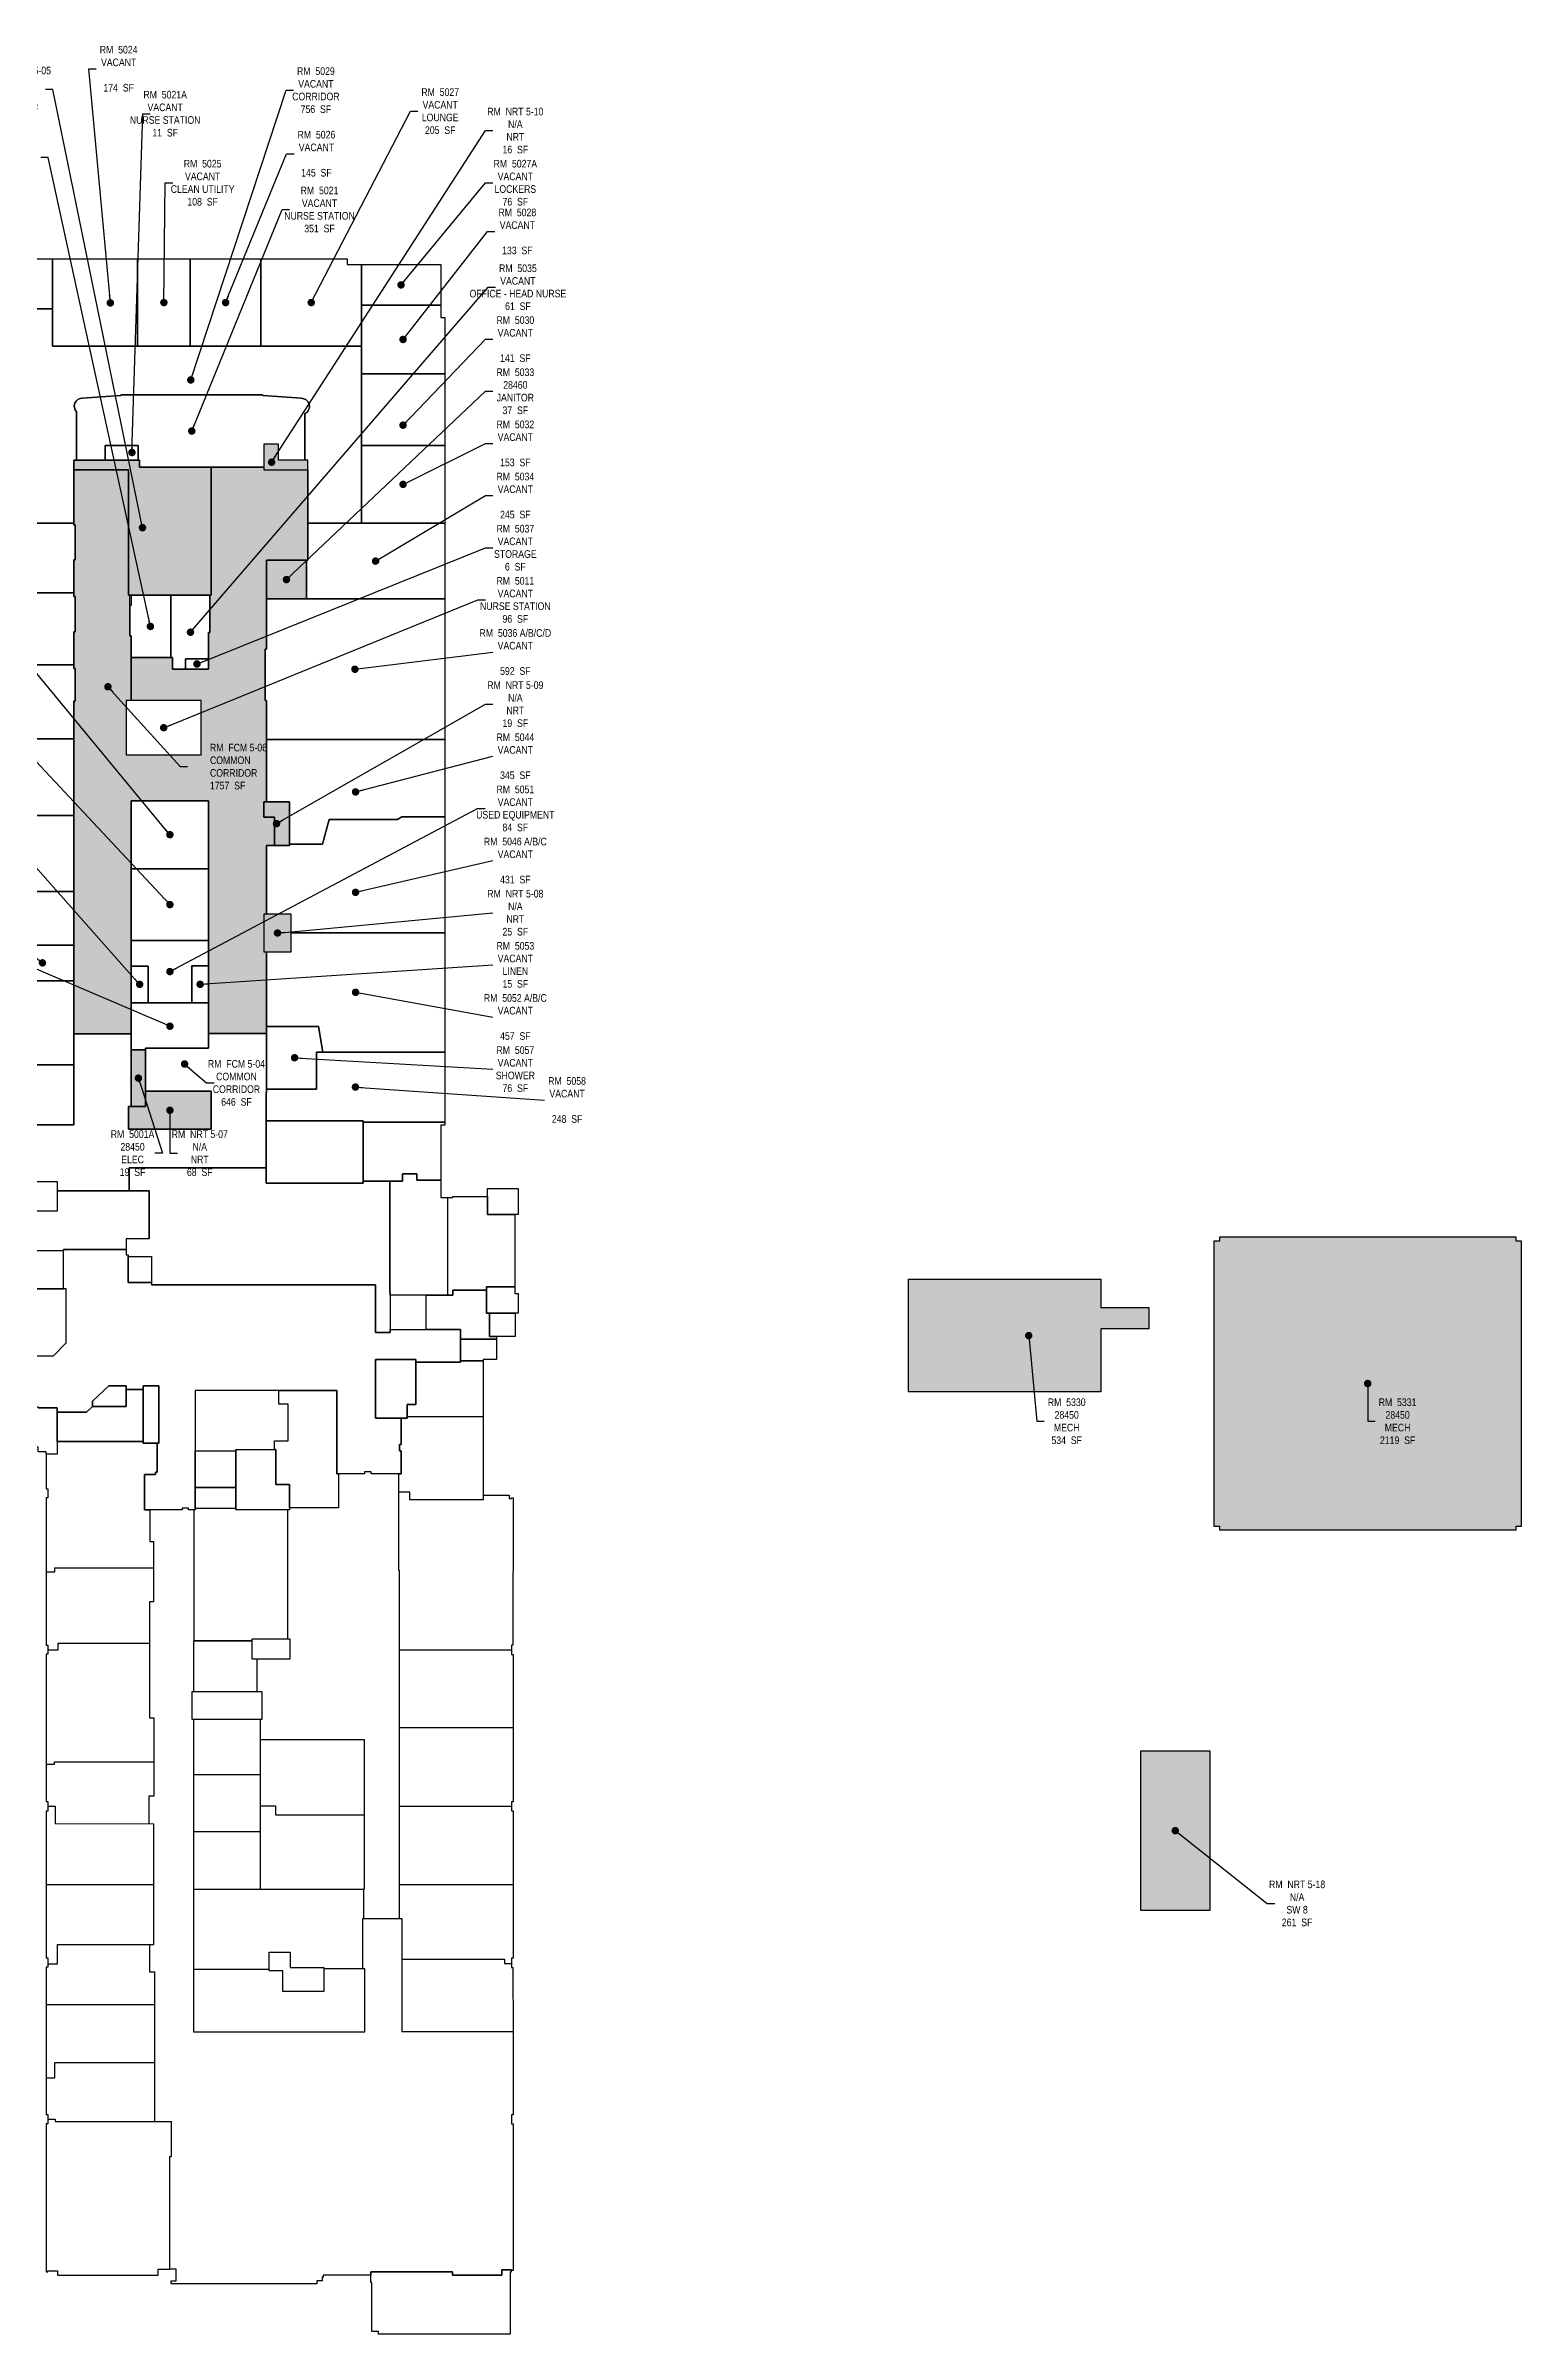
# Model space of a CAD drawing. Header units: inches. Extents: x -457 to 5277, y -65 to 4598.
# Drawn here: x 2559 to 5277, y 240 to 4454 of the extents above; entities that cross this region are included whole.
import ezdxf

# ---------------------------------------------------------------- set-up
doc = ezdxf.new("R2010")
doc.units = ezdxf.units.IN
doc.header["$LTSCALE"] = 48
doc.header["$MEASUREMENT"] = 0
for name, color, linetype in [('0-LABEL', 3, 'Continuous'), ('1-NRT', 200, 'Continuous'), ('1-NRT-PTN', 253, 'Continuous'), ('3-FCM', 190, 'Continuous'), ('3-FCM-PTN', 9, 'Continuous'), ('4-OCC', 6, 'Continuous'), ('4-OCC-PTN', 95, 'Continuous'), ('4-VACANT', 60, 'Continuous')]:
    doc.layers.add(name, color=color, linetype=linetype)
doc.styles.add('ArialN', font='ARIALN.TTF')
doc.dimstyles.new('AB-220', dxfattribs={"dimscale": 220, "dimtxt": 0.070312, "dimasz": 0.0625, "dimexe": 0.0625, "dimexo": 0.125, "dimgap": 0.1875, "dimtad": 0, "dimdec": 4, "dimrnd": 0.0625, "dimzin": 0, "dimdsep": 46, "dimlunit": 4, "dimtxsty": 'ArialN', "dimblk": 'ARCHTICK', "dimcen": 0.0625, "dimclrd": 256, "dimclre": 256, "dimclrt": 256, "dimadec": 0, "dimazin": 0, "dimtfac": 1, "dimtdec": 4, "dimtofl": 0, "dimtmove": 2, "dimatfit": 3, "dimldrblk": 'DOT', "dimfxl": 0, "dimfrac": 2, "dimtolj": 1, "dimtzin": 0, "dimlwd": -1, "dimlwe": -1, "dimarcsym": 0})

# ---------------------------------------------------------------- blocks, each defined once
blk = doc.blocks.new('_ArchTick')
at = {"const_width": 0.15}
blk.add_lwpolyline([(-0.5, -0.5), (0.5, 0.5)], dxfattribs=at)
blk = doc.blocks.new('_Dot')
at = {"lineweight": -2}
blk.add_line((-0.5, 0), (-1, 0), dxfattribs=at)
at = {"const_width": 0.5}
blk.add_lwpolyline([(-0.25, 0, 1), (0.25, 0, 1)], format="xyb", close=True, dxfattribs=at)

msp = doc.modelspace()

# ---------------------------------------------------------------- hatches: boundary and pattern name
at = {"layer": '1-NRT-PTN'}
for points in [[(2988.4, 3720.6), (2960.9, 3720.6), (2960.9, 3673.1), (3041.9, 3673.1), (3041.9, 3690.9), (2988.4, 3690.9)], [(2864.4, 3442.1), (2711.9, 3442.1), (2711.9, 3673.1), (2610.9, 3673.1), (2610.9, 3690.9), (2731.9, 3690.9), (2731.9, 3678.1), (2864.4, 3678.1)], [(2980.9, 2981.1), (2980.9, 3033.6), (2960.9, 3033.6), (2960.9, 3062), (3008.1, 3062), (3008.1, 2981.1)], [(3011.7, 2855.2), (2960.9, 2855.2), (2960.9, 2785.5), (3011.7, 2785.5)], [(2864.4, 2529), (2864.4, 2458.9), (2711.9, 2458.9), (2711.9, 2500.8), (2743.3, 2500.8), (2743.3, 2529)], [(4575.8, 1021.3), (4704.2, 1021.3), (4704.2, 1313.8), (4575.8, 1313.8)]]:
    msp.add_hatch(color=256, dxfattribs=at).paths.add_polyline_path(points)
at = {"layer": '3-FCM-PTN'}
h = msp.add_hatch(color=256, dxfattribs=at)
h.dxf.hatch_style = 1
h.paths.add_polyline_path([(2610.9, 2634.6), (2610.9, 3247.4), (2613.4, 3247.4), (2613.4, 3307.4), (2610.9, 3307.4), (2610.9, 3374.9), (2613.4, 3374.9), (2613.4, 3439.9), (2610.9, 3439.9), (2610.9, 3507.1), (2613.4, 3507.1), (2613.4, 3572.1), (2610.9, 3572.1), (2610.9, 3673.1), (2711.9, 3673.1), (2711.9, 3442.1), (2716.9, 3442.1), (2716.9, 3423.4), (2714.4, 3423.4), (2714.4, 3367.4), (2716.9, 3367.4), (2716.9, 3248.2), (2707.5, 3248.2), (2707.5, 3148.2), (2845.9, 3148.2), (2845.9, 3248.2), (2716.9, 3248.2), (2716.9, 3327.4), (2792.6, 3327.4), (2792.6, 3306.1), (2859.4, 3306.1), (2859.4, 3373.6), (2861.9, 3373.6), (2861.9, 3442.1), (2864.4, 3442.1), (2864.4, 3678.1), (2960.9, 3678.1), (2960.9, 3673.1), (3041.9, 3673.1), (3042.4, 3506.6), (2965.9, 3506.6), (2965.9, 3342.6), (2963.4, 3342.6), (2963.4, 3248.1), (2965.9, 3248.1), (2965.9, 3062), (2960.9, 3062), (2960.9, 3033.6), (2980.9, 3033.6), (2980.9, 2981.1), (2965.9, 2981.1), (2965.9, 2855.2), (2960.9, 2855.2), (2960.9, 2785.5), (2965.9, 2785.5), (2965.9, 2635.1), (2859.4, 2635.1), (2859.4, 3063.8), (2716.9, 3063.8), (2716.9, 2634.6)])
at = {"layer": '4-OCC-PTN'}
for color, points in [(201, [(3039.7, 3506.6), (3039.7, 3435.4), (2965.9, 3435.4), (2965.9, 3506.6)]), (55, [(2716.9, 2605.5), (2743.3, 2605.5), (2743.3, 2500.8), (2716.9, 2500.8)]), (55, [(4711.8, 2253.8), (4721.8, 2253.8), (4721.8, 2260.8), (5267.3, 2260.8), (5267.3, 2253.8), (5277.3, 2253.8), (5277.3, 1727.8), (5267.3, 1727.8), (5267.3, 1720.8), (4721.8, 1720.8), (4721.8, 1727.8), (4711.8, 1727.8)]), (55, [(4148.8, 2182.8), (4502.8, 2182.8), (4502.8, 2130.8), (4591.3, 2130.8), (4591.3, 2091.3), (4502.8, 2091.3), (4502.8, 1975.3), (4148.8, 1975.3)])]:
    msp.add_hatch(color=color, dxfattribs=at).paths.add_polyline_path(points)

# ---------------------------------------------------------------- linework, layer by layer
at = {"layer": '1-NRT'}
for p, q in [((2749.9, 2257.4), (2749.9, 2345.7)), ((3158.5, 335.4), (3158.5, 355.1)), ((3158.5, 355.1), (3308.5, 355.1)), ((3308.5, 355.1), (3308.5, 349.2)), ((3308.5, 349.2), (3399.4, 349.2)), ((3399.4, 349.2), (3399.4, 359.1)), ((3399.4, 359.1), (3417.1, 359.1)), ((3160.3, 335.4), (3158.5, 335.4)), ((3160.3, 245.2), (3160.3, 335.4))]:
    msp.add_line(p, q, dxfattribs=at)
for points in [[(2988.4, 3720.6), (2960.9, 3720.6), (2960.9, 3673.1), (3041.9, 3673.1), (3041.9, 3690.9), (2988.4, 3690.9)], [(2864.4, 3442.1), (2711.9, 3442.1), (2711.9, 3673.1), (2610.9, 3673.1), (2610.9, 3690.9), (2731.9, 3690.9), (2731.9, 3678.1), (2864.4, 3678.1)], [(2980.9, 2981.1), (2980.9, 3033.6), (2960.9, 3033.6), (2960.9, 3062), (3008.1, 3062), (3008.1, 2981.1)], [(3011.7, 2855.2), (2960.9, 2855.2), (2960.9, 2785.5), (3011.7, 2785.5)], [(2864.4, 2529), (2864.4, 2458.9), (2711.9, 2458.9), (2711.9, 2500.8), (2743.3, 2500.8), (2743.3, 2529)], [(3166.6, 2035.1), (3241.1, 2035.1), (3241.1, 1952.4), (3225.2, 1952.4), (3225.2, 1927.1), (3166.6, 1927.1)], [(4575.8, 1021.3), (4704.2, 1021.3), (4704.2, 1313.8), (4575.8, 1313.8)]]:
    msp.add_lwpolyline(points, close=True, dxfattribs=at)
for points in [[(2493.4, 2308.8), (2581.3, 2308.8), (2581.3, 2361.9), (2540.9, 2361.9)], [(2749.9, 2345.7), (2712.9, 2345.7), (2712.9, 2387.9), (2965.4, 2387.9), (2965.4, 2359.9), (3144.4, 2359.9), (3144.4, 2363.4), (3193.4, 2363.4), (3193.4, 2158.8), (3193.9, 2158.8), (3193.9, 2153.4), (3193.9, 2085), (3166.6, 2085), (3166.6, 2172.7), (2754.1, 2172.7)], [(3373, 2349.9), (3429.3, 2349.9), (3429.3, 2302.3), (3373, 2302.3), (3373, 2349.9)], [(2749.9, 2257.4), (2707.5, 2257.4), (2707.5, 2227.8), (2711.5, 2227.8), (2711.5, 2224.7), (2754.1, 2224.7), (2754.1, 2172.7)], [(2543.7, 2042.1), (2573.8, 2042.1), (2597.2, 2065.5), (2597.2, 2165), (2493.4, 2165)], [(3371, 2168.9), (3423.7, 2168.9), (3423.7, 2156.8), (3429.3, 2156.8), (3429.3, 2120.4), (3371, 2120.4), (3371, 2168.9)], [(2645.5, 1958.4), (2675.8, 1986.7), (2707.3, 1986.7), (2707.3, 1948.4), (2645.5, 1948.4), (2645.5, 1958.4)], [(2739.1, 1986.7), (2767.9, 1986.7), (2767.9, 1880.8), (2739.1, 1880.8), (2739.1, 1986.7)], [(2580.5, 1946.1), (2580.5, 1860.8), (2560.2, 1860.9), (2560.2, 1865.3), (2545.7, 1865.3), (2545.7, 1873.7), (2539.7, 1873.7), (2539.7, 1947.7), (2545.7, 1947.7), (2545.7, 1946.1), (2580.5, 1946.1)], [(2909.6, 1869.5), (2983.4, 1869.5), (2983.4, 1805.2), (3008.6, 1805.2), (3008.6, 1758), (2909.6, 1758), (2909.6, 1869.5)], [(2939.4, 1520.6), (3008.8, 1520.6), (3008.8, 1483.6), (2939.4, 1483.6), (2939.4, 1520.6)], [(2828.9, 1424), (2957.5, 1424), (2957.5, 1372.1), (2828.9, 1372.1), (2828.9, 1424)], [(2995.9, 871.2), (2995.9, 909.2), (2970.7, 909.2), (2970.7, 944.1), (3009.5, 944.1), (3009.5, 915.7), (3071.8, 915.7), (3071.8, 871.2), (2995.9, 871.2)], [(3415.1, 355.4), (3415.1, 240.4), (3172.3, 240.4), (3172.3, 245.2), (3160.3, 245.2)], [(3415.1, 355.4), (3417.1, 355.4), (3417.1, 359.1)]]:
    msp.add_lwpolyline(points, dxfattribs=at)
at = {"layer": '3-FCM'}
for points in [[(2610.9, 2634.6), (2610.9, 3247.4), (2613.4, 3247.4), (2613.4, 3307.4), (2610.9, 3307.4), (2610.9, 3374.9), (2613.4, 3374.9), (2613.4, 3439.9), (2610.9, 3439.9), (2610.9, 3507.1), (2613.4, 3507.1), (2613.4, 3572.1), (2610.9, 3572.1), (2610.9, 3673.1), (2711.9, 3673.1), (2711.9, 3442.1), (2716.9, 3442.1), (2716.9, 3423.4), (2714.4, 3423.4), (2714.4, 3367.4), (2716.9, 3367.4), (2716.9, 3248.2), (2707.5, 3248.2), (2707.5, 3148.2), (2845.9, 3148.2), (2845.9, 3248.2), (2716.9, 3248.2), (2716.9, 3327.4), (2792.6, 3327.4), (2792.6, 3306.1), (2859.4, 3306.1), (2859.4, 3373.6), (2861.9, 3373.6), (2861.9, 3442.1), (2864.4, 3442.1), (2864.4, 3678.1), (2960.9, 3678.1), (2960.9, 3673.1), (3041.9, 3673.1), (3042.4, 3506.6), (2965.9, 3506.6), (2965.9, 3342.6), (2963.4, 3342.6), (2963.4, 3248.1), (2965.9, 3248.1), (2965.9, 3062), (2960.9, 3062), (2960.9, 3033.6), (2980.9, 3033.6), (2980.9, 2981.1), (2965.9, 2981.1), (2965.9, 2855.2), (2960.9, 2855.2), (2960.9, 2785.5), (2965.9, 2785.5), (2965.9, 2635.1), (2859.4, 2635.1), (2859.4, 3063.8), (2716.9, 3063.8), (2716.9, 2634.6)], [(2965.4, 2474.7), (3144.4, 2474.7), (3144.4, 2359.9), (2965.4, 2359.9), (2965.4, 2414.4), (2965.4, 2414.4)], [(3286.9, 2365.2), (3286.9, 2333.4), (3309.5, 2333.4), (3309.5, 2335.4), (3373, 2335.4), (3373, 2302.3), (3423.7, 2302.3), (3423.7, 2168.9), (3371, 2168.9), (3371, 2163), (3309.5, 2163), (3309.5, 2153.4), (3193.9, 2153.4), (3193.9, 2158.8), (3193.4, 2158.8), (3193.4, 2363.4), (3216.5, 2363.4), (3216.5, 2376.7), (3243, 2376.7), (3243, 2365.2)], [(3260.4, 2090.3), (3260.4, 2153.4), (3309.5, 2153.4), (3309.5, 2163), (3371, 2163), (3371, 2120.4), (3376.9, 2120.4), (3376.9, 2077.6), (3389.6, 2077.6), (3389.6, 2072.3), (3323.5, 2072.3), (3323.5, 2090.3)]]:
    msp.add_lwpolyline(points, close=True, dxfattribs=at)
for points in [[(2537.6, 2467.4), (2610.9, 2467.4), (2610.9, 2508.6), (2610.9, 2634.6), (2716.9, 2634.6), (2716.9, 2500.8), (2711.9, 2500.8), (2711.9, 2458.9), (2864.4, 2458.9), (2864.4, 2529), (2743.3, 2529), (2743.3, 2608.1), (2859.4, 2608.1), (2859.4, 2635.1), (2965.9, 2635.1), (2965.9, 2575.6), (2965.9, 2539.6), (2965.9, 2526.5), (2965.4, 2526.5), (2965.4, 2478.6), (2965.4, 2474.7), (2965.4, 2474.7), (2965.4, 2387.9), (2712.9, 2387.9), (2712.9, 2345.7), (2581.3, 2345.7), (2581.3, 2361.9), (2540.9, 2361.9)], [(3300.3, 2153.4), (3300.3, 2333.4)], [(2543.7, 2042.1), (2573.8, 2042.1), (2597.2, 2065.5), (2597.2, 2165), (2592.1, 2165), (2592.1, 2237.5), (2707.5, 2237.5), (2707.5, 2227.8), (2711.5, 2227.8), (2711.5, 2177), (2754.1, 2177), (2754.1, 2172.7), (3166.6, 2172.7), (3166.6, 2085), (3193.9, 2085), (3193.9, 2090.3), (3323.5, 2090.3), (3323.5, 2030), (3241.1, 2030), (3241.1, 2035.1), (3166.6, 2035.1), (3166.6, 1927.1), (3214.1, 1927.1), (3214.1, 1878.7), (3210.9, 1878.7), (3210.9, 1866.7), (3214.1, 1866.7), (3214.1, 1824.8), (3158.6, 1824.8), (3158.6, 1828.1), (3146.6, 1828.1), (3146.6, 1824.8), (3095.5, 1824.8), (3095.5, 1978.1), (2834.7, 1978.1), (2834.7, 1864.4), (2834.4, 1864.4), (2834.4, 1758), (2822.6, 1758.1), (2822.6, 1761.3), (2810.6, 1761.3), (2810.6, 1758.1), (2741.1, 1758.1), (2741.1, 1823.3), (2761.5, 1823.3), (2761.5, 1827.4), (2764.6, 1827.4), (2764.6, 1880.8), (2767.9, 1880.8), (2767.9, 1986.7), (2739.1, 1986.7), (2739.1, 1980.1), (2707.3, 1980.1), (2707.3, 1986.7), (2675.8, 1986.7), (2645.5, 1958.4), (2645.5, 1948.4), (2634.6, 1938.2), (2580.5, 1938.2), (2580.5, 1946.1), (2545.7, 1946.1)]]:
    msp.add_lwpolyline(points, dxfattribs=at)
at = {"layer": '4-OCC'}
for points in [[(3039.7, 3506.6), (3039.7, 3435.4), (2965.9, 3435.4), (2965.9, 3506.6)], [(2716.9, 2605.5), (2743.3, 2605.5), (2743.3, 2500.8), (2716.9, 2500.8)], [(4711.8, 2253.8), (4721.8, 2253.8), (4721.8, 2260.8), (5267.3, 2260.8), (5267.3, 2253.8), (5277.3, 2253.8), (5277.3, 1727.8), (5267.3, 1727.8), (5267.3, 1720.8), (4721.8, 1720.8), (4721.8, 1727.8), (4711.8, 1727.8)], [(4148.8, 2182.8), (4502.8, 2182.8), (4502.8, 2130.8), (4591.3, 2130.8), (4591.3, 2091.3), (4502.8, 2091.3), (4502.8, 1975.3), (4148.8, 1975.3)], [(3098.4, 1824.8), (3098.4, 1761.9), (3008.6, 1761.9), (3008.6, 1805.2), (2983.4, 1805.2), (2983.4, 1869.4), (2980.7, 1869.5), (2980.7, 1885.1), (3006, 1885.1), (3006, 1952.9), (2988.6, 1952.9), (2988.6, 1978.1), (3095.5, 1978.1), (3095.5, 1824.8)], [(3005.4, 1758), (2909.6, 1758), (2909.6, 1760.7), (2834.4, 1760.7), (2834.4, 1758), (2832.3, 1758), (2832.3, 1516.8), (2939.4, 1516.8), (2939.4, 1520.6), (3005.4, 1520.6)]]:
    msp.add_lwpolyline(points, close=True, dxfattribs=at)
for points in [[(2581.3, 2345.7), (2749.9, 2345.7), (2749.9, 2257.4), (2707.5, 2257.4), (2707.5, 2237.5), (2592.1, 2237.5), (2592.1, 2235.1), (2493.4, 2235.1), (2493.4, 2308.8), (2581.3, 2308.8), (2581.3, 2345.7)], [(2493.4, 2235.1), (2493.4, 2165), (2592.1, 2165), (2592.1, 2235.1), (2493.4, 2235.1)], [(2711.5, 2224.7), (2754.1, 2224.7), (2754.1, 2177), (2711.5, 2177), (2711.5, 2224.7)], [(3376.9, 2120.4), (3423.9, 2120.4), (3423.9, 2077.6), (3376.9, 2077.6), (3376.9, 2120.4)], [(3323.5, 2072.3), (3389.6, 2072.3), (3389.6, 2035), (3365, 2035), (3365, 2032.3), (3323.5, 2032.3), (3323.5, 2072.3)], [(3241.1, 2030), (3323.5, 2030), (3323.5, 2032.3), (3365, 2032.3), (3365, 1929.5), (3225.2, 1929.5), (3225.2, 1952.4), (3241.1, 1952.4), (3241.1, 2030)], [(2580.5, 1938.2), (2634.6, 1938.2), (2645.5, 1948.4), (2707.3, 1948.4), (2707.3, 1980.1), (2739.1, 1980.1), (2739.1, 1884), (2580.5, 1884), (2580.5, 1938.2)], [(2954.5, 1372.1), (2954.5, 1335.5), (3146, 1335.5), (3146, 1060.1), (3145, 1060.1), (3145, 1005.9), (3210.9, 1005.9), (3210.9, 1646.3), (3209.9, 1646.3), (3209.9, 1824.8), (3214.1, 1824.8), (3214.1, 1866.7), (3210.9, 1866.7), (3210.9, 1878.7), (3214.1, 1878.7), (3214.1, 1927.1), (3225.2, 1927.1), (3225.2, 1929.5)], [(3365, 1929.5), (3365, 1785.5), (3413.1, 1785.5), (3413.1, 1779.4), (3417.1, 1779.4), (3417.1, 1780.1), (3420.1, 1780.1), (3420, 1508.8), (3417.1, 1508.8), (3417.1, 1492.1), (3420.1, 1492.1), (3420.1, 1220.8), (3417.1, 1220.8), (3417.1, 1204.1), (3420.1, 1204.1), (3420.1, 932.8), (3417.1, 932.8), (3417.1, 915.8), (3420, 915.8), (3420.1, 797.8)], [(2560.2, 1860.8), (2560.2, 1796.8), (2563.1, 1796.8), (2563.1, 1780.1), (2560.2, 1780.1), (2560.2, 1508.8), (2563.1, 1508.8), (2563.1, 1492.7), (2560.2, 1492.7), (2560.2, 1221.4), (2563.1, 1221.4), (2563.1, 1203.4), (2560.2, 1203.4), (2560.2, 933.4), (2563.1, 933.4), (2563.1, 916.1), (2560.2, 916.1), (2560.2, 644.8), (2563.1, 644.8), (2563.1, 636.4), (2563.1, 627.8), (2560.2, 627.8), (2560.2, 355.1), (2563.1, 355.1), (2563.1, 357.3), (2581, 357.3), (2581, 349.3), (2766.3, 349.3), (2766.3, 360.4), (2787.9, 360.4), (2787.9, 567.4), (2790.9, 567.4), (2790.9, 632.4)], [(2580.5, 1884), (2739.1, 1884), (2739.1, 1880.8), (2764.6, 1880.8), (2764.6, 1827.4), (2761.5, 1827.4), (2761.5, 1823.3), (2741.1, 1823.3), (2741.1, 1758.1), (2751.2, 1758.1), (2751.2, 1699.9), (2757.9, 1699.9), (2757.9, 1588.7)], [(2834.7, 1866.9), (2909.6, 1866.9), (2909.6, 1799.6), (2834.4, 1799.6), (2834.4, 1864.4), (2834.7, 1864.4), (2834.7, 1866.9)], [(2834.4, 1799.6), (2909.6, 1799.6), (2909.6, 1760.7), (2834.4, 1760.7), (2834.4, 1799.6)], [(3365, 1785.5), (3365, 1776.9), (3230.3, 1776.9), (3230.3, 1790.8), (3209.9, 1790.8)], [(2560.2, 1644.4), (2576.2, 1644.4), (2576.2, 1651.3), (2757.9, 1651.3)], [(2757.9, 1588.7), (2750.7, 1588.7), (2750.7, 1375.5), (2758.3, 1375.5), (2758.3, 1231.1), (2749.1, 1231.1), (2749, 1180.3)], [(2948.6, 1424), (2948.6, 1483.6), (2939.4, 1483.6), (2939.4, 1516.8), (2831.4, 1516.8), (2831.4, 1424), (2948.3, 1424)], [(2563.1, 1500.7), (2582, 1500.7), (2582, 1512.9), (2750.7, 1512.9)], [(3210.9, 1500.8), (3417.1, 1500.8)], [(2831.7, 1372.1), (2831.7, 939.1), (2831.7, 797.2), (3147.4, 797.2), (3147.4, 913.1), (3071.8, 913.1), (3071.8, 871.2), (2995.9, 871.2), (2995.9, 909.2), (2970.7, 909.2), (2970.7, 912), (2831.7, 912)], [(3420.1, 1356.9), (3210.9, 1356.9)], [(2954.5, 1335.5), (2954.5, 1193.6)], [(2560.2, 1289.8), (2575.3, 1289.8), (2575.3, 1294.6), (2758.3, 1294.5)], [(2954.5, 1270.2), (2831.7, 1270.2)], [(2563.1, 1212.4), (2576.5, 1212.4), (2576.5, 1180.6), (2758.3, 1180.3)], [(2758.3, 958), (2758.3, 1180.3)], [(2954.5, 1213.4), (2982.8, 1213.4), (2982.8, 1196.5), (3146, 1196.5)], [(2954.8, 1193.6), (2954.5, 1193.6)], [(2954.8, 1060.1), (2954.8, 1193.6)], [(3210.9, 1212.6), (3417.1, 1212.6)], [(2954.8, 1165.2), (2831.7, 1165.2)], [(2560.2, 1068.4), (2758.3, 1068.4)], [(2831.7, 1060.1), (3145, 1060.1)], [(3210.9, 1068.7), (3420.1, 1068.7)], [(3143.5, 913.1), (3143.5, 1005.9), (3145, 1005.9)], [(3210.9, 1005.9), (3215.6, 1005.9), (3215.6, 913.1)], [(2563.1, 922.6), (2581, 922.6), (2581, 943.9), (2581, 958), (2758.3, 958)], [(2750.4, 958), (2750.4, 907.6)], [(3215.6, 931.1), (3404.7, 931.1), (3404.7, 923.2), (3417.1, 923.2)], [(2750.4, 907.6), (2759.7, 907.6)], [(2759.7, 907.6), (2759.7, 632.4)], [(3215.6, 913.1), (3215.6, 797.8), (3420.1, 797.8), (3420.1, 644.6), (3417.1, 644.6), (3417.1, 627.8), (3420.1, 627.8), (3420.1, 357.7), (3417.1, 357.7), (3417.1, 359.1), (3399.4, 359.1), (3399.4, 349.2), (3308.5, 349.2), (3308.5, 355.1), (3158.5, 355.1), (3158.5, 349.1), (3070.7, 349.1), (3070.7, 345.5), (3068.6, 345.5), (3068.6, 338.7), (3058.6, 338.7), (3058.6, 333.2), (2790.2, 333.2), (2790.2, 338.7), (2799.5, 338.7), (2799.5, 360.4), (2787.9, 360.4)], [(2560.2, 847.5), (2759.7, 847.5)], [(2560.2, 712.8), (2576, 712.8), (2576, 740.5), (2759.7, 740.5)], [(2563.1, 636.4), (2577, 636.4), (2577, 632.4), (2790.9, 632.4)]]:
    msp.add_lwpolyline(points, dxfattribs=at)
at = {"layer": '4-VACANT'}
for points in [[(2572.1, 4061.3), (2572.1, 3969.7), (2512.2, 3969.7), (2509.6, 3969.7), (2371.9, 3969.7), (2371.9, 4050.8), (2533.1, 4050.8), (2533.1, 4061.3)], [(2728.4, 4061.3), (2728.4, 3900.7), (2572.1, 3900.7), (2572.1, 3969.7), (2572.1, 3972.4), (2572.1, 4061.3)], [(2825.6, 4061.3), (2825.6, 3900.7), (2728.4, 3900.7), (2728.4, 4061.3)], [(2955.7, 4061.3), (2955.7, 3900.7), (2825.6, 3900.7), (2825.6, 4061.3)], [(3141, 4050.8), (3141, 3900.7), (2955.7, 3900.7), (2955.7, 4061.3), (3114.4, 4061.3), (3114.4, 4050.8)], [(3141, 4050.8), (3286.9, 4050.8), (3286.9, 3976.1), (3141, 3976.1)], [(3141, 3976.1), (3286.9, 3976.1), (3286.9, 3953.3), (3294.4, 3953.3), (3294.4, 3850), (3140.8, 3850), (3140.9, 3900.7), (3141, 3900.7), (3141, 3953.3)], [(3140.8, 3850), (3294.4, 3850), (3294.4, 3718), (3140.8, 3718), (3140.8, 3782.3), (3140.8, 3782.3), (3140.8, 3820.3), (3140.8, 3820.3)], [(2668.9, 3690.9), (2668.9, 3718.1), (2729.4, 3718.1), (2729.4, 3690.9)], [(3140.8, 3718), (3294.4, 3718), (3294.4, 3574.6), (3140.8, 3574.6), (3140.8, 3612.5), (3140.8, 3612.5), (3140.8, 3656.4), (3140.8, 3656.4)], [(2361.4, 3574.6), (2610.9, 3574.6), (2610.9, 3572.1), (2613.4, 3572.1), (2613.4, 3507.1), (2610.9, 3507.1), (2610.9, 3446.5), (2361.4, 3446.5)], [(3140.8, 3574.6), (3294.4, 3574.6), (3294.4, 3435.4), (3039.7, 3435.4), (3039.7, 3506.6), (3042.4, 3506.6), (3042.2, 3574.6), (3140.8, 3574.6)], [(2361.4, 3446.5), (2610.9, 3446.5), (2610.9, 3439.9), (2613.4, 3439.9), (2613.4, 3374.9), (2610.9, 3374.9), (2610.9, 3314.1), (2361.4, 3314.1)], [(2790.1, 3442.1), (2790.1, 3327.4), (2716.9, 3327.4), (2716.9, 3367.4), (2714.4, 3367.4), (2714.4, 3442.1)], [(2859.4, 3324.9), (2816.6, 3324.9), (2816.6, 3306.1), (2792.6, 3306.1), (2792.6, 3327.4), (2790.1, 3327.4), (2790.1, 3442.1), (2861.9, 3442.1), (2861.9, 3373.6), (2859.4, 3373.6)], [(2965.9, 3435.4), (3294.4, 3435.4), (3294.4, 3176.5), (2965.9, 3176.5), (2965.9, 3248.1), (2963.4, 3248.1), (2963.4, 3342.6), (2965.9, 3342.6)], [(2361.4, 3314.1), (2610.9, 3314.1), (2610.9, 3307.4), (2613.4, 3307.4), (2613.4, 3247.4), (2610.9, 3247.4), (2610.9, 3177.8), (2361.4, 3177.8)], [(2816.6, 3324.9), (2859.4, 3324.9), (2859.4, 3306.1), (2816.6, 3306.1)], [(2707.5, 3148.2), (2845.9, 3148.2), (2845.9, 3248.2), (2707.5, 3248.2)], [(2361.4, 3177.8), (2610.9, 3177.8), (2610.9, 3036.9), (2361.4, 3036.9)], [(2965.9, 3176.5), (3294.4, 3176.5), (3294.4, 3034.1), (3215.6, 3034.1), (3207.4, 3029), (3081.3, 3029), (3069.3, 2983.7), (3008.1, 2983.7), (3008.1, 3062), (2965.9, 3062)], [(2361.4, 3036.9), (2610.9, 3036.9), (2610.9, 2897), (2509.2, 2897), (2492.6, 2800.8), (2492.6, 2798.2), (2361.4, 2798.2)], [(2716.9, 2938.7), (2716.9, 3063.8), (2859.4, 3063.8), (2859.4, 2938.7)], [(2965.9, 2981.1), (3008.1, 2981.1), (3008.1, 2983.7), (3069.3, 2983.7), (3081.3, 3029), (3207.4, 3029), (3215.6, 3034.1), (3294.4, 3034.1), (3294.4, 2820.9), (3011.7, 2820.9), (3011.7, 2855.2), (2965.9, 2855.2)], [(2859.4, 2806.5), (2716.9, 2806.5), (2716.9, 2938.7), (2859.4, 2938.7)], [(2492.6, 2798.2), (2492.6, 2800.8), (2509.2, 2897), (2610.9, 2897), (2610.9, 2798.2)], [(2361.4, 2798.2), (2496, 2798.2), (2496, 2795.5), (2515.8, 2732.3), (2610.9, 2732.3), (2610.9, 2577.3), (2427.7, 2577.3), (2427.7, 2593.4), (2365.9, 2593.4), (2365.9, 2626.8), (2371.9, 2626.8), (2371.9, 2659.3), (2361.4, 2659.3)], [(2496, 2795.5), (2496, 2798.2), (2610.9, 2798.2), (2610.9, 2732.3), (2515.8, 2732.3)], [(2859.4, 2759.7), (2828.3, 2759.7), (2828.3, 2691.9), (2747.9, 2691.9), (2747.9, 2759.5), (2716.9, 2759.5), (2716.9, 2806.5), (2859.4, 2806.5)], [(3011.7, 2820.9), (3294.4, 2820.9), (3294.4, 2601.2), (3069.6, 2601.2), (3061.9, 2648.2), (2965.9, 2648.2), (2965.9, 2785.5), (3011.7, 2785.5)], [(2716.9, 2691.9), (2716.9, 2759.5), (2747.9, 2759.5), (2747.9, 2691.9)], [(2859.4, 2691.9), (2828.3, 2691.9), (2828.3, 2759.7), (2859.4, 2759.7)], [(2716.9, 2691.9), (2859.4, 2691.9), (2859.4, 2608.1), (2743.3, 2608.1), (2743.3, 2605.5), (2716.9, 2605.5)], [(2965.9, 2648.2), (3061.9, 2648.2), (3069.6, 2601.2), (3057.9, 2601.2), (3057.9, 2533), (2965.9, 2533)], [(2427.7, 2577.3), (2610.9, 2577.3), (2610.9, 2467.4), (2537.6, 2467.4), (2430.3, 2467.4), (2427.7, 2467.4)], [(3057.9, 2601.2), (3294.4, 2601.2), (3294.4, 2472.1), (3144.4, 2472.1), (3144.4, 2474.7), (3139.1, 2474.7), (2974.4, 2474.7), (2974.4, 2474.7), (2965.4, 2474.7), (2965.4, 2526.5), (2965.9, 2526.5), (2965.9, 2533), (3057.9, 2533)], [(3144.4, 2472.1), (3294.4, 2472.1), (3294.4, 2466.6), (3286.9, 2466.6), (3286.9, 2365.2), (3243, 2365.2), (3243, 2376.7), (3216.5, 2376.7), (3216.5, 2363.4), (3144.4, 2363.4)]]:
    msp.add_lwpolyline(points, close=True, dxfattribs=at)
for points in [[(2615.9, 3779.7), (2615.9, 3690.9), (2610.9, 3690.9), (2610.9, 3673.1), (2610.9, 3669.1), (2610.9, 3574.6), (2512.2, 3574.6), (2512.2, 3969.7), (2572.1, 3969.7), (2572.1, 3900.7), (3140.9, 3900.7), (3140.8, 3574.6), (3042.2, 3574.6), (3041.9, 3690.9), (3036.9, 3690.9), (3036.9, 3776.5, 0.787648), (3030, 3804.9), (3030, 3804.9), (2959.8, 3809.9), (2958.1, 3810.9), (2698.9, 3810.9), (2697.2, 3809.9), (2626.9, 3804.9, 0.654593)], [(2626.9, 3804.9), (2697.2, 3809.9), (2698.9, 3810.9), (2958.1, 3810.9), (2959.8, 3809.9), (3030, 3804.9), (3030, 3804.9, -0.787648), (3036.9, 3776.5), (3036.9, 3690.9), (2988.4, 3690.9), (2988.4, 3720.6), (2960.9, 3720.6), (2960.9, 3678.1), (2731.9, 3678.1), (2731.9, 3690.9), (2729.4, 3690.9), (2729.4, 3718.1), (2668.9, 3718.1), (2668.9, 3690.9), (2615.9, 3690.9), (2615.9, 3779.7, -0.654593), (2626.9, 3804.9)]]:
    msp.add_lwpolyline(points, format="xyb", close=True, dxfattribs=at)

# ---------------------------------------------------------------- texts
at = {"layer": '0-LABEL', "char_height": 14, "style": 'ArialN'}
for s, insert, attachment_point in [('RM  5024\\PVACANT\\P\\P174  SF', (2693.7, 4411.5), 5), ('RM  NRT 5-05\\PN/A\\PSW 4\\P264  SF', (2517.4, 4373.2), 5), ('RM  5029\\PVACANT\\PCORRIDOR\\P756  SF', (3057, 4372), 5), ('RM  5021A\\PVACANT\\PNURSE STATION\\P11  SF', (2779.4, 4328.7), 5), ('RM  5027\\PVACANT\\PLOUNGE\\P205  SF', (3286, 4333.4), 5), ('RM  NRT 5-10\\PN/A\\PNRT\\P16  SF', (3424.4, 4297.6), 5), ('RM  5026\\PVACANT\\P\\P145  SF', (3058, 4255), 5), ('RM  5025\\PVACANT\\PCLEAN UTILITY\\P108  SF', (2848.4, 4201.6), 5), ('RM  5027A\\PVACANT\\PLOCKERS\\P76  SF', (3424.4, 4201.6), 5), ('RM  5021\\PVACANT\\PNURSE STATION\\P351  SF', (3063.7, 4152.3), 5), ('RM  5028\\PVACANT\\P\\P133  SF', (3428.1, 4111.9), 5), ('RM  5035\\PVACANT\\POFFICE - HEAD NURSE\\P61  SF', (3429.1, 4009.1), 5), ('RM  5030\\PVACANT\\P\\P141  SF', (3424.4, 3913.6), 5), ('RM  5033\\P28460\\PJANITOR\\P37  SF', (3424.4, 3817.6), 5), ('RM  5032\\PVACANT\\P\\P153  SF', (3424.4, 3721.6), 5), ('RM  5034\\PVACANT\\P\\P245  SF', (3424.4, 3625.6), 5), ('RM  5037\\PVACANT\\PSTORAGE\\P6  SF', (3424.4, 3529.6), 5), ('RM  5011\\PVACANT\\PNURSE STATION\\P96  SF', (3424.4, 3433.6), 5), ('RM  5036 A/B/C/D\\PVACANT\\P\\P592  SF', (3424.4, 3337.6), 5), ('RM  NRT 5-09\\PN/A\\PNRT\\P19  SF', (3424.4, 3241.6), 5), ('RM  FCM 5-06\\PCOMMON\\PCORRIDOR\\P1757  SF', (2861.9, 3126.6), 4), ('RM  5044\\PVACANT\\P\\P345  SF', (3424.4, 3145.6), 5), ('RM  5051\\PVACANT\\PUSED EQUIPMENT\\P84  SF', (3424.4, 3049.6), 5), ('RM  5046 A/B/C\\PVACANT\\P\\P431  SF', (3424.4, 2953.6), 5), ('RM  NRT 5-08\\PN/A\\PNRT\\P25  SF', (3424.4, 2857.6), 5), ('RM  5053\\PVACANT\\PLINEN\\P15  SF', (3424.4, 2761.6), 5), ('RM  5052 A/B/C\\PVACANT\\P\\P457  SF', (3424.4, 2665.6), 5), ('RM  FCM 5-04\\PCOMMON\\PCORRIDOR\\P646  SF', (2910.7, 2544.3), 5), ('RM  5057\\PVACANT\\PSHOWER\\P76  SF', (3424.4, 2569.6), 5), ('RM  5058\\PVACANT\\P\\P248  SF', (3519.7, 2512.8), 5), ('RM  5001A\\P28450\\PELEC\\P19  SF', (2719.3, 2414.9), 5), ('RM  NRT 5-07\\PN/A\\PNRT\\P68  SF', (2843.1, 2414.9), 5), ('RM  5330\\P28450\\PMECH\\P534  SF', (4440, 1921.3), 5), ('RM  5331\\P28450\\PMECH\\P2119  SF', (5049.5, 1921.3), 5), ('RM  NRT 5-18\\PN/A\\PSW 8\\P261  SF', (4864.4, 1033.6), 5)]:
    msp.add_mtext(s, dxfattribs=dict(at, insert=insert, attachment_point=attachment_point))

# ---------------------------------------------------------------- leaders
at = {"layer": '0-LABEL', "annotation_type": 0, "has_hookline": 1}
for points, hookline_direction, text_width in [([(2678.4, 3980.4), (2638.7, 4411.5), (2652.5, 4411.5)], 0, 67.5), ([(2737.6, 3566.5), (2572.4, 4373.2), (2558.7, 4373.2)], 1, 101.5), ([(2826.6, 3838.5), (3002, 4372), (3015.8, 4372)], 0, 86.3), ([(2718.2, 3705), (2738.1, 4328.7), (2751.9, 4328.7)], 0, 127.5), ([(3048.4, 3981), (3231, 4333.4), (3244.7, 4333.4)], 0, 67.5), ([(2975.5, 3687.1), (3369.4, 4297.6), (3383.1, 4297.6)], 0, 101.3), ([(2752.2, 3384.7), (2563.8, 4248.2), (2550.1, 4248.2)], 1, 96.1), ([(2890.7, 3981), (3003, 4255), (3016.8, 4255)], 0, 67.5), ([(2777, 3981), (2779.6, 4201.6), (2793.4, 4201.6)], 0, 116.7), ([(3213.9, 4013.5), (3369.4, 4201.6), (3383.1, 4201.6)], 0, 79), ([(2828.4, 3744.5), (2994.9, 4152.3), (3008.7, 4152.3)], 0, 127.5), ([(3217.6, 3913.1), (3373.1, 4111.9), (3386.8, 4111.9)], 0, 67.6), ([(2826, 3374.1), (3374.1, 4009.1), (3387.8, 4009.1)], 0, 176.5), ([(3217.6, 3755.3), (3369.4, 3913.6), (3383.1, 3913.6)], 0, 67.5), ([(3002.8, 3471), (3369.4, 3817.6), (3383.1, 3817.6)], 0, 68), ([(3217.6, 3646.3), (3369.4, 3721.6), (3383.1, 3721.6)], 0, 67.5), ([(2788.1, 3001.3), (2271.4, 3626.3), (2257.6, 3626.3)], 1, 67.6), ([(3167, 3505), (3369.4, 3625.6), (3383.1, 3625.6)], 0, 67.5), ([(2838, 3315.5), (3369.4, 3529.6), (3383.1, 3529.6)], 0, 76.8), ([(2788.1, 2872.6), (2272.7, 3423.6), (2258.9, 3423.6)], 1, 116.7), ([(2776.7, 3198.2), (3355.6, 3433.6), (3369.4, 3433.6)], 0, 127.5), ([(3128.9, 3305.9), (3383.1, 3337.6)], 0, 129.8), ([(2732.4, 2725.7), (2271.2, 3245.2), (2257.4, 3245.2)], 1, 67.5), ([(2673.9, 3273.7), (2806.9, 3126.6), (2820.7, 3126.6)], 0, 103.1), ([(2984.5, 3021.6), (3369.4, 3241.6), (3383.1, 3241.6)], 0, 101.4), ([(3130.1, 3080.1), (3383.1, 3145.6)], 0, 67.5), ([(2788.1, 2749.2), (3354.9, 3049.8), (3368.6, 3049.8)], 0, 142.8), ([(2553.4, 2765.3), (2269.7, 2961.7), (2256, 2961.7)], 1, 84.8), ([(3130.1, 2895.2), (3383.1, 2953.6)], 0, 114), ([(2788.1, 2648.7), (2273.2, 2868.8), (2259.5, 2868.8)], 1, 110.6), ([(2986.3, 2820.3), (3383.1, 2857.6)], 0, 101.4), ([(2843.8, 2725.8), (3383.1, 2761.6)], 0, 67.5), ([(3130.1, 2711.1), (3383.1, 2665.6)], 0, 114), ([(2815.1, 2579.1), (2855.7, 2544.3), (2869.5, 2544.3)], 0, 103.1), ([(3017.8, 2590.6), (3383.1, 2569.6)], 0, 71.2), ([(2730.1, 2553.1), (2774.3, 2414.9), (2760.6, 2414.9)], 1, 79), ([(3129.9, 2536.7), (3478.4, 2512.8)], 0, 67.6), ([(2788.1, 2493.9), (2788.1, 2414.9), (2801.9, 2414.9)], 0, 101.4), ([(4370, 2079.1), (4385, 1921.3), (4398.8, 1921.3)], 0, 67.5), ([(4994.5, 1990.8), (4994.5, 1921.3), (5008.3, 1921.3)], 0, 65.3), ([(4640, 1167.6), (4809.4, 1033.6), (4823.1, 1033.6)], 0, 101.4)]:
    msp.add_leader(points, dimstyle='AB-220', dxfattribs=dict(at, hookline_direction=hookline_direction, text_width=text_width))

doc.saveas('drawing.dxf')
